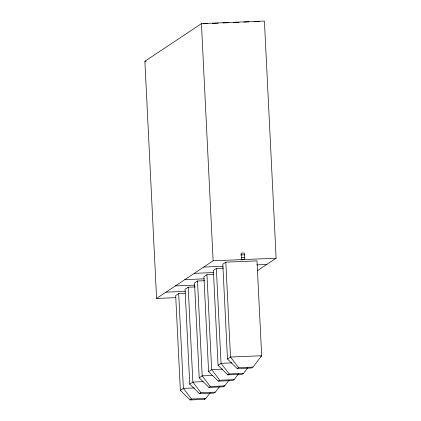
<?xml version="1.0" encoding="UTF-8"?>
<svg xmlns="http://www.w3.org/2000/svg" width="421" height="421" viewBox="0 0 421 421"><rect width="100%" height="100%" fill="white"/><g stroke="black" fill="none" stroke-linecap="round" stroke-linejoin="round"><path stroke-width="0.63" d="M185.193 293.253L178.699 293.521L175.678 295.531L180.356 390.404L190.097 399.95L204.448 399.366L205.195 398.287M204.653 280.707L197.512 281.002L194.528 282.986L199.207 377.858L208.932 387.409L223.288 386.825L224.035 385.747M204.448 399.366L205.843 398.44L210.195 392.777M223.288 386.825L224.661 385.91L229.013 380.258M213.458 274.445L206.964 274.708L203.906 276.744L208.584 371.617L218.331 381.158L232.687 380.568L234.097 379.631L238.454 373.969M223.504 268.161L216.362 268.456L213.379 270.44L218.057 365.312L227.782 374.864L242.138 374.28L243.512 373.364L247.858 367.712M252.963 367.075L261.673 355.756L256.994 260.883L225.824 262.157L222.804 264.167L227.482 359.039L237.218 368.585L251.574 368.001L252.963 367.075L238.607 367.659L237.218 368.585M195.333 286.912L188.192 287.201L185.056 289.29L189.734 384.163L199.501 393.688L213.857 393.103L215.299 392.14L219.673 386.473M175.91 297.647L156.58 298.436L144.882 61.256L201.433 23.618L264.42 21.05L276.118 258.231L257.268 270.777M156.58 298.436L213.126 260.799L276.118 258.231M180.356 390.404L183.382 388.394L194.418 387.941M189.734 384.163L192.871 382.073L203.259 381.652M199.207 377.858L202.191 375.869L212.584 375.448M208.584 371.617L211.642 369.58L222.683 369.128M218.057 365.312L221.041 363.323L232.082 362.876M227.482 359.039L230.503 357.029L261.673 355.756L260.662 356.429M190.097 399.95L191.487 399.024L205.843 398.44M199.501 393.688L200.949 392.725L215.299 392.14M208.932 387.409L210.311 386.499L224.661 385.91M218.331 381.158L219.741 380.221L234.097 379.631M227.782 374.864L229.156 373.953L243.512 373.364M203.243 23.744L207.811 23.56M212.379 23.371L218.252 23.134M222.82 22.945L228.692 22.708M233.26 22.518L239.128 22.281M243.696 22.097L248.916 21.881M254.137 21.671L259.357 21.455M144.882 61.256L146.198 61.203M240.723 254.963L244.654 254.805M241.091 257.584L245.022 257.42M203.701 267.072L223.03 266.282M256.852 264.904L266.693 264.504M194.281 273.345L213.605 272.555M184.856 279.618L204.18 278.828M175.431 285.891L194.755 285.101M166.006 292.163L185.329 291.374M229.156 373.953L221.041 363.323L216.362 268.456M210.311 386.499L202.191 375.869L197.512 281.002M238.607 367.659L230.503 357.029L225.824 262.157M219.741 380.221L211.642 369.58L206.964 274.708M191.487 399.024L183.382 388.394L178.699 293.521M200.949 392.725L192.871 382.073L188.192 287.201M201.433 23.618L213.126 260.799M241.47 259.641L241.001 259.957L244.622 259.515L244.301 253.021L241.154 253.153L241.47 259.641"/></g></svg>
